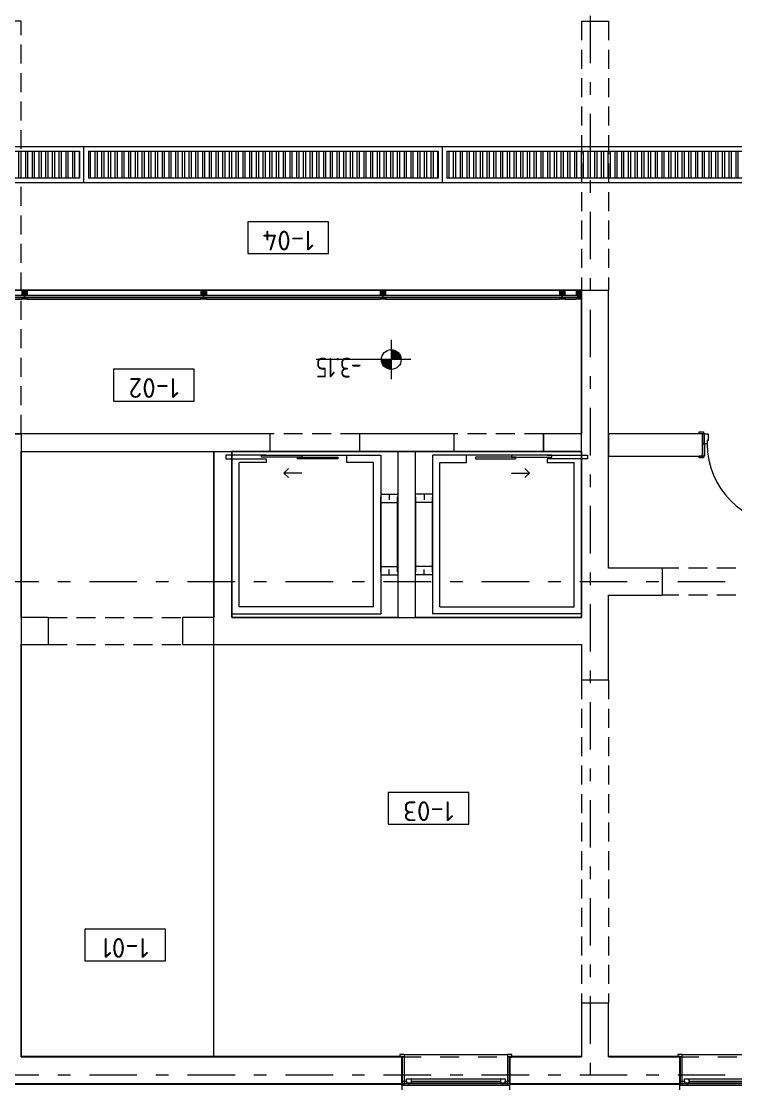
# Model space of a CAD drawing. Header units: millimetres. Extents: x 18162 to 3540582, y 72188 to 247925.
# Drawn here: x 31523 to 39495, y 78546 to 90396 of the extents above; entities that cross this region are included whole.
import ezdxf
from ezdxf.enums import TextEntityAlignment as Align

# ---------------------------------------------------------------- set-up
doc = ezdxf.new("R2010")
doc.units = ezdxf.units.MM
doc.header["$MEASUREMENT"] = 0
doc.set_wipeout_variables(frame=1)
for name, pattern in [('Dashed', [423.333333, 211.666667, -211.666667]), ('Double Dashed', [1093.611073, 529.166651, -211.666656, 141.111112, -211.666656]), ('Hidden Line', [317.5, 211.666667, -105.833333]), ('Wipeout_Contour', [1000, 0, -1000])]:
    doc.linetypes.add(name, pattern=pattern)
for name, color, linetype in [('Archicad Doors', 7, 'Continuous'), ('Archicad Windows', 7, 'Continuous'), ('Archicad Zone Stamps', 7, 'Continuous'), ('Finish - Wall', 7, 'Continuous'), ('Model Unit - Zone A', 7, 'Continuous'), ('Structural - Bearing', 7, 'Continuous'), ('Structural - Grid', 7, 'Continuous')]:
    doc.layers.add(name, color=color, linetype=linetype)
doc.styles.add('GENERATED_STYLE_2', font='')
doc.styles.add('GENERATED_STYLE_3', font='', dxfattribs={"width": 0.8})
doc.styles.get('GENERATED_STYLE_2').set_extended_font_data('ISOCPEUR MON')
doc.styles.get('GENERATED_STYLE_3').set_extended_font_data('ISOCPEUR MON')

# ---------------------------------------------------------------- blocks, each defined once
blk = doc.blocks.new('Гарааш_1-04_1_3', base_point=(34503, 87982))
at = {"layer": 'Archicad Zone Stamps', "color": 7, "linetype": 'Continuous', "lineweight": 5}
for p, q in [((34953, 88159), (34053, 88159)), ((34053, 88159), (34053, 87805)), ((34953, 87805), (34953, 88159)), ((34053, 87805), (34953, 87805))]:
    blk.add_line(p, q, dxfattribs=at)
at = {"layer": 'Archicad Zone Stamps', "color": 7, "lineweight": 5, "style": 'GENERATED_STYLE_2'}
for tag, p in [('DUMMY_861', (34207, 87840)), ('ROOM_NUMBER', (34503, 87840))]:
    blk.add_attdef(tag, text='', height=220, rotation=180, dxfattribs=at).set_placement(p, align=Align.TOP_CENTER)
blk = doc.blocks.new('Хонгил_1-02_6_3', base_point=(33004, 86337))
at = {"layer": 'Archicad Zone Stamps', "color": 7, "linetype": 'Continuous', "lineweight": 5}
for p, q in [((33454, 86515), (32554, 86515)), ((32554, 86515), (32554, 86160)), ((33454, 86160), (33454, 86515)), ((32554, 86160), (33454, 86160))]:
    blk.add_line(p, q, dxfattribs=at)
at = {"layer": 'Archicad Zone Stamps', "color": 7, "lineweight": 5, "style": 'GENERATED_STYLE_2'}
for tag, p in [('DUMMY_861', (32718, 86195)), ('ROOM_NUMBER', (33004, 86195))]:
    blk.add_attdef(tag, text='', height=220, rotation=180, dxfattribs=at).set_placement(p, align=Align.TOP_CENTER)
blk = doc.blocks.new('Гонх_1-01_7_3', base_point=(32684, 80092))
at = {"layer": 'Archicad Zone Stamps', "color": 7, "linetype": 'Continuous', "lineweight": 5}
for p, q in [((33134, 80270), (32234, 80270)), ((32234, 80270), (32234, 79915)), ((33134, 79915), (33134, 80270)), ((32234, 79915), (33134, 79915))]:
    blk.add_line(p, q, dxfattribs=at)
at = {"layer": 'Archicad Zone Stamps', "color": 7, "lineweight": 5, "style": 'GENERATED_STYLE_2'}
for tag, p in [('DUMMY_861', (32421, 79950)), ('ROOM_NUMBER', (32684, 79950))]:
    blk.add_attdef(tag, text='', height=220, rotation=180, dxfattribs=at).set_placement(p, align=Align.TOP_CENTER)
blk = doc.blocks.new('Техникийн өрөө_1-03_8_3', base_point=(36066, 81618))
at = {"layer": 'Archicad Zone Stamps', "color": 7, "linetype": 'Continuous', "lineweight": 5}
for p, q in [((36516, 81795), (35616, 81795)), ((35616, 81795), (35616, 81440)), ((36516, 81440), (36516, 81795)), ((35616, 81440), (36516, 81440))]:
    blk.add_line(p, q, dxfattribs=at)
at = {"layer": 'Archicad Zone Stamps', "color": 7, "lineweight": 5, "style": 'GENERATED_STYLE_2'}
for tag, p in [('DUMMY_861', (35781, 81476)), ('ROOM_NUMBER', (36066, 81476))]:
    blk.add_attdef(tag, text='', height=220, rotation=180, dxfattribs=at).set_placement(p, align=Align.TOP_CENTER)
blk = doc.blocks.new('Rectangular Door Opening 27[1]_3')
at = {"layer": 'Archicad Doors', "color": 7, "linetype": 'Hidden Line', "lineweight": 13}
for p, q in [((43623, 84296), (38673, 84296)), ((38673, 84296), (38673, 83996)), ((43623, 84296), (43623, 83996)), ((43623, 83996), (38673, 83996))]:
    blk.add_line(p, q, dxfattribs=at)
blk = doc.blocks.new('Rectangular Door Opening 27[7]_3')
at = {"layer": 'Archicad Doors', "color": 7, "linetype": 'Hidden Line', "lineweight": 13}
for p, q in [((35298, 85796), (34298, 85796)), ((34298, 85796), (34298, 85596)), ((35298, 85796), (35298, 85596)), ((35298, 85596), (34298, 85596))]:
    blk.add_line(p, q, dxfattribs=at)
blk = doc.blocks.new('Rectangular Door Opening 27[8]_3')
at = {"layer": 'Archicad Doors', "color": 7, "linetype": 'Hidden Line', "lineweight": 13}
for p, q in [((37348, 85796), (36348, 85796)), ((36348, 85796), (36348, 85596)), ((37348, 85796), (37348, 85596)), ((37348, 85596), (36348, 85596))]:
    blk.add_line(p, q, dxfattribs=at)
blk = doc.blocks.new('Rectangular Door Opening 27[14]_3')
at = {"layer": 'Archicad Doors', "color": 7, "linetype": 'Hidden Line', "lineweight": 13}
for p, q in [((37774, 90396), (37774, 87396)), ((37774, 90396), (38074, 90396)), ((38074, 90396), (38074, 87396)), ((37774, 87396), (38074, 87396))]:
    blk.add_line(p, q, dxfattribs=at)
blk = doc.blocks.new('Rectangular Door Opening 27[15]_3')
at = {"layer": 'Archicad Doors', "color": 7, "linetype": 'Hidden Line', "lineweight": 13}
for p, q in [((37774, 83046), (37774, 79446)), ((38074, 83046), (37774, 83046)), ((38074, 83046), (38074, 79446)), ((38074, 79446), (37774, 79446))]:
    blk.add_line(p, q, dxfattribs=at)
blk = doc.blocks.new('Rectangular Door Opening 27[16]_3')
at = {"layer": 'Archicad Doors', "color": 7, "linetype": 'Hidden Line', "lineweight": 13}
for p, q in [((31823.484393, 83745.907183), (33323.459393, 83745.907183)), ((31823.484393, 83745.907183), (31823.484393, 83445.907183)), ((33323.459393, 83745.907183), (33323.459393, 83445.907183)), ((31823.484393, 83445.907183), (33323.459393, 83445.907183))]:
    blk.add_line(p, q, dxfattribs=at)
blk = doc.blocks.new('Door 27[17]_3')
at = {"layer": 'Archicad Doors', "color": 7, "linetype": 'Continuous', "lineweight": 13}
for p, q in [((39086, 85796), (39086, 85815)), ((39086, 85815), (39136, 85815)), ((39136, 85796), (39086, 85796)), ((39123, 85796), (39086, 85796)), ((39123, 85796), (39086, 85796)), ((39148, 85796), (39123, 85796)), ((39123, 85681), (39123, 85796)), ((39123, 85796), (39123, 85681)), ((39123, 85796), (39123, 85681)), ((39136, 85815), (39136, 85796)), ((39148, 85681), (39148, 85796)), ((39148, 85796), (39188, 85796)), ((39188, 85796), (39188, 85721)), ((40058, 85721), (40058, 85796)), ((40058, 85796), (40098, 85796)), ((40098, 85796), (40123, 85796)), ((40098, 85796), (40098, 85681)), ((40110, 85815), (40160, 85815)), ((40110, 85796), (40110, 85815)), ((40160, 85796), (40110, 85796)), ((40123, 85681), (40123, 85796)), ((40123, 85796), (40123, 85681)), ((40123, 85796), (40123, 85681)), ((40123, 85796), (40160, 85796)), ((40123, 85796), (40160, 85796)), ((40160, 85815), (40160, 85796)), ((39123, 85546), (39123, 85681)), ((39123, 85681), (39148, 85681)), ((39148, 85681), (39123, 85681)), ((39123, 85681), (39123, 85546)), ((39123, 85681), (39123, 85546)), ((39148, 85681), (39148, 85546)), ((39176, 85681), (39148, 85681)), ((39188, 85721), (39176, 85721)), ((39176, 85721), (39176, 85681)), ((40070, 85681), (40030, 85681)), ((40030, 85681), (40030, 84787)), ((40070, 85721), (40058, 85721)), ((40070, 85681), (40070, 85721)), ((40098, 85681), (40070, 85681)), ((40070, 84787), (40070, 85681)), ((40098, 85546), (40098, 85681)), ((40098, 85681), (40123, 85681)), ((40098, 85681), (40123, 85681)), ((40123, 85681), (40123, 85546)), ((40123, 85681), (40123, 85546)), ((40123, 85681), (40123, 85546)), ((39086, 85527), (39086, 85546)), ((39086, 85546), (39136, 85546)), ((39123, 85546), (39086, 85546)), ((39123, 85546), (39086, 85546)), ((39136, 85527), (39086, 85527)), ((39148, 85546), (39123, 85546)), ((39136, 85546), (39136, 85527)), ((40123, 85546), (40098, 85546)), ((40110, 85546), (40160, 85546)), ((40110, 85527), (40110, 85546)), ((40160, 85527), (40110, 85527)), ((40123, 85546), (40160, 85546)), ((40123, 85546), (40160, 85546)), ((40160, 85546), (40160, 85527)), ((40030, 84787), (40070, 84787))]:
    blk.add_line(p, q, dxfattribs=at)
blk.add_arc((40070, 85681), 894, 180, 270, dxfattribs=at)
blk = doc.blocks.new('Elevator 27[3]_3', base_point=(33723, 85746))
at = {"color": 7, "linetype": 'Continuous', "lineweight": 5}
for p, q in [((33874, 85556), (33804, 85556)), ((33804, 85556), (33804, 85516)), ((34254, 85556), (33804, 85556)), ((33804, 85516), (34254, 85516)), ((33874, 85556), (33874, 83786)), ((34254, 85476), (33954, 85476)), ((33954, 83866), (33954, 85476)), ((34254, 85556), (35154, 85556)), ((34254, 85516), (34254, 85476)), ((35154, 85476), (35154, 85556)), ((35154, 85556), (35534, 85556)), ((35454, 85476), (35154, 85476)), ((35454, 83866), (35454, 85476)), ((35534, 85556), (35534, 83786)), ((34454, 85356), (34504, 85406)), ((34654, 85356), (34454, 85356)), ((34454, 85356), (34504, 85306)), ((35535, 85121), (35722, 85121)), ((35535, 84252), (35535, 85090)), ((35629, 85121), (35629, 85058)), ((35722, 84252), (35722, 85090)), ((35535, 85027), (35722, 85027)), ((35535, 84314), (35722, 84314)), ((35629, 84221), (35629, 84283)), ((35535, 84221), (35722, 84221)), ((33874, 83786), (35534, 83786)), ((35454, 83866), (33954, 83866))]:
    blk.add_line(p, q, dxfattribs=at)
at = {"color": 7, "linetype": 'Continuous', "lineweight": 5, "flags": 128}
for points in [[(34204, 85556), (34654, 85556), (34654, 85536), (34204, 85536)], [(34604, 85536), (35054, 85536), (35054, 85516), (34604, 85516)]]:
    blk.add_lwpolyline(points, close=True, dxfattribs=at)
blk = doc.blocks.new('Elevator 27[15]_3', base_point=(37923, 85746))
at = {"color": 7, "linetype": 'Continuous', "lineweight": 5}
for p, q in [((36492, 85556), (36112, 85556)), ((36112, 85556), (36112, 83786)), ((36192, 85476), (36492, 85476)), ((36192, 83866), (36192, 85476)), ((36492, 85476), (36492, 85556)), ((37392, 85556), (36492, 85556)), ((37392, 85556), (37842, 85556)), ((37842, 85516), (37392, 85516)), ((37392, 85516), (37392, 85476)), ((37392, 85476), (37692, 85476)), ((37692, 83866), (37692, 85476)), ((37772, 85556), (37842, 85556)), ((37772, 85556), (37772, 83786)), ((37842, 85556), (37842, 85516)), ((36992, 85356), (37192, 85356)), ((37192, 85356), (37142, 85406)), ((37192, 85356), (37142, 85306)), ((36111, 85121), (35924, 85121)), ((35924, 84252), (35924, 85090)), ((36018, 85121), (36018, 85058)), ((36111, 84252), (36111, 85090)), ((36111, 85027), (35924, 85027)), ((36111, 84314), (35924, 84314)), ((36018, 84221), (36018, 84283)), ((36111, 84221), (35924, 84221)), ((37772, 83786), (36112, 83786)), ((36192, 83866), (37692, 83866))]:
    blk.add_line(p, q, dxfattribs=at)
at = {"color": 7, "linetype": 'Continuous', "lineweight": 5, "flags": 128}
for points in [[(37042, 85536), (36592, 85536), (36592, 85516), (37042, 85516)], [(37442, 85556), (36992, 85556), (36992, 85536), (37442, 85536)]]:
    blk.add_lwpolyline(points, close=True, dxfattribs=at)
blk = doc.blocks.new('Rectangular Door Opening 27[21]_3')
at = {"layer": 'Archicad Doors', "color": 7, "linetype": 'Hidden Line', "lineweight": 13}
for p, q in [((31223, 85796), (31223, 90396)), ((31523, 90396), (31223, 90396)), ((31523, 85796), (31523, 90396)), ((31523, 85796), (31223, 85796))]:
    blk.add_line(p, q, dxfattribs=at)
blk = doc.blocks.new('Window 27[7]_3')
at = {"layer": 'Archicad Windows', "color": 7, "linetype": 'Continuous', "lineweight": 13}
for p, q in [((38898, 78871), (38848, 78871)), ((38848, 78871), (38848, 78846)), ((38848, 78846), (38898, 78846)), ((38873, 78846), (38848, 78846)), ((38873, 78846), (38848, 78846)), ((38898, 78846), (38873, 78846)), ((38873, 78846), (38873, 78576)), ((38873, 78576), (38873, 78846)), ((38873, 78576), (38873, 78846)), ((38898, 78871), (40048, 78871)), ((38898, 78846), (38898, 78871)), ((38898, 78576), (38898, 78846)), ((40098, 78871), (40048, 78871)), ((40048, 78871), (40048, 78846)), ((40073, 78846), (40048, 78846)), ((40048, 78846), (40048, 78576)), ((40048, 78846), (40098, 78846)), ((40073, 78576), (40073, 78846)), ((40073, 78576), (40073, 78846)), ((40073, 78576), (40073, 78846)), ((40073, 78846), (40098, 78846)), ((40073, 78846), (40098, 78846)), ((40098, 78846), (40098, 78871)), ((38873, 78576), (38898, 78576)), ((38873, 78576), (38898, 78576)), ((38873, 78546), (38873, 78576)), ((38873, 78546), (38873, 78576)), ((38898, 78576), (38923, 78576)), ((38898, 78526), (38898, 78576)), ((38923, 78601), (38973, 78601)), ((38923, 78551), (38923, 78601)), ((38923, 78576), (38923, 78551)), ((38973, 78601), (39973, 78601)), ((38973, 78601), (38973, 78551)), ((38973, 78601), (39973, 78601)), ((38973, 78576), (39973, 78576)), ((39973, 78551), (39973, 78601)), ((39973, 78601), (40023, 78601)), ((40023, 78601), (40023, 78551)), ((40023, 78551), (40023, 78576)), ((40023, 78576), (40048, 78576)), ((40048, 78576), (40073, 78576)), ((40048, 78576), (40073, 78576)), ((40048, 78526), (40048, 78576)), ((40073, 78546), (40073, 78576)), ((40073, 78546), (40073, 78576)), ((38873, 78536), (38873, 78546)), ((38873, 78536), (38873, 78546)), ((38873, 78526), (38873, 78536)), ((38873, 78526), (38873, 78536)), ((38898, 78526), (38873, 78526)), ((38873, 78446), (38873, 78526)), ((38948, 78526), (38898, 78526)), ((38923, 78551), (38948, 78551)), ((38973, 78551), (38923, 78551)), ((38948, 78551), (38948, 78526)), ((39998, 78526), (38948, 78526)), ((39973, 78551), (38973, 78551)), ((40023, 78551), (39973, 78551)), ((39998, 78526), (39998, 78551)), ((39998, 78551), (40023, 78551)), ((40048, 78526), (39998, 78526)), ((40073, 78526), (40048, 78526)), ((40073, 78536), (40073, 78546)), ((40073, 78536), (40073, 78546)), ((40073, 78526), (40073, 78536)), ((40073, 78526), (40073, 78536)), ((40073, 78446), (40073, 78526)), ((38873, 78326), (38873, 78446)), ((40073, 78326), (40073, 78446)), ((38873, 78326), (40073, 78326))]:
    blk.add_line(p, q, dxfattribs=at)
at = {"layer": 'Archicad Windows', "color": 7, "linetype": 'Dashed', "lineweight": 13}
blk.add_line((38873, 78846), (40073, 78846), dxfattribs=at)
blk = doc.blocks.new('Window 27[8]_3')
at = {"layer": 'Archicad Windows', "color": 7, "linetype": 'Continuous', "lineweight": 13}
for p, q in [((35798, 78871), (35748, 78871)), ((35748, 78871), (35748, 78846)), ((35748, 78846), (35798, 78846)), ((35773, 78846), (35748, 78846)), ((35773, 78846), (35748, 78846)), ((35798, 78846), (35773, 78846)), ((35773, 78846), (35773, 78576)), ((35773, 78576), (35773, 78846)), ((35773, 78576), (35773, 78846)), ((35798, 78871), (36948, 78871)), ((35798, 78846), (35798, 78871)), ((35798, 78576), (35798, 78846)), ((36998, 78871), (36948, 78871)), ((36948, 78871), (36948, 78846)), ((36973, 78846), (36948, 78846)), ((36948, 78846), (36948, 78576)), ((36948, 78846), (36998, 78846)), ((36973, 78576), (36973, 78846)), ((36973, 78576), (36973, 78846)), ((36973, 78576), (36973, 78846)), ((36973, 78846), (36998, 78846)), ((36973, 78846), (36998, 78846)), ((36998, 78846), (36998, 78871)), ((35773, 78576), (35798, 78576)), ((35773, 78576), (35798, 78576)), ((35773, 78546), (35773, 78576)), ((35773, 78546), (35773, 78576)), ((35798, 78576), (35823, 78576)), ((35798, 78526), (35798, 78576)), ((35823, 78601), (35873, 78601)), ((35823, 78551), (35823, 78601)), ((35823, 78576), (35823, 78551)), ((35873, 78601), (36873, 78601)), ((35873, 78601), (35873, 78551)), ((35873, 78601), (36873, 78601)), ((35873, 78576), (36873, 78576)), ((36873, 78551), (36873, 78601)), ((36873, 78601), (36923, 78601)), ((36923, 78601), (36923, 78551)), ((36923, 78551), (36923, 78576)), ((36923, 78576), (36948, 78576)), ((36948, 78576), (36973, 78576)), ((36948, 78576), (36973, 78576)), ((36948, 78526), (36948, 78576)), ((36973, 78546), (36973, 78576)), ((36973, 78546), (36973, 78576)), ((35773, 78536), (35773, 78546)), ((35773, 78536), (35773, 78546)), ((35773, 78526), (35773, 78536)), ((35773, 78526), (35773, 78536)), ((35798, 78526), (35773, 78526)), ((35773, 78446), (35773, 78526)), ((35848, 78526), (35798, 78526)), ((35823, 78551), (35848, 78551)), ((35873, 78551), (35823, 78551)), ((35848, 78551), (35848, 78526)), ((36898, 78526), (35848, 78526)), ((36873, 78551), (35873, 78551)), ((36923, 78551), (36873, 78551)), ((36898, 78526), (36898, 78551)), ((36898, 78551), (36923, 78551)), ((36948, 78526), (36898, 78526)), ((36973, 78526), (36948, 78526)), ((36973, 78536), (36973, 78546)), ((36973, 78536), (36973, 78546)), ((36973, 78526), (36973, 78536)), ((36973, 78526), (36973, 78536)), ((36973, 78446), (36973, 78526)), ((35773, 78326), (35773, 78446)), ((36973, 78326), (36973, 78446)), ((35773, 78326), (36973, 78326))]:
    blk.add_line(p, q, dxfattribs=at)
at = {"layer": 'Archicad Windows', "color": 7, "linetype": 'Dashed', "lineweight": 13}
blk.add_line((35773, 78846), (36973, 78846), dxfattribs=at)
blk = doc.blocks.new('Standard grid marker[17]_3', base_point=(18162, 78646))
at = {"layer": 'Structural - Grid', "color": 13, "linetype": 'Double Dashed', "lineweight": 13}
blk.add_line((19162, 78646), (53724, 78646), dxfattribs=at)
at = {"layer": 'Structural - Grid', "color": 13, "lineweight": 13, "style": 'GENERATED_STYLE_3'}
blk.add_attdef('AC_MarkerText_1', text='', height=250, rotation=180, dxfattribs=at).set_placement((55024, 78521), align=Align.TOP_CENTER)
blk = doc.blocks.new('Standard grid marker[18]_3', base_point=(18162, 84146))
at = {"layer": 'Structural - Grid', "color": 13, "linetype": 'Double Dashed', "lineweight": 13}
blk.add_line((19162, 84146), (53724, 84146), dxfattribs=at)
at = {"layer": 'Structural - Grid', "color": 13, "lineweight": 13, "style": 'GENERATED_STYLE_3'}
blk.add_attdef('AC_MarkerText_1', text='', height=250, rotation=180, dxfattribs=at).set_placement((55024, 84021), align=Align.TOP_CENTER)
blk = doc.blocks.new('Standard grid marker[22]_3', base_point=(37873, 72524))
at = {"layer": 'Structural - Grid', "color": 13, "linetype": 'Double Dashed', "lineweight": 13}
blk.add_line((37873, 73524), (37873, 100185), dxfattribs=at)
at = {"layer": 'Structural - Grid', "color": 13, "lineweight": 13, "style": 'GENERATED_STYLE_3'}
blk.add_attdef('AC_MarkerText_1', text='', height=250, rotation=180, dxfattribs=at).set_placement((37873, 101360), align=Align.TOP_CENTER)

msp = doc.modelspace()

# ---------------------------------------------------------------- hatches: boundary and pattern name
at = {"linetype": 'Continuous', "lineweight": 13}
h = msp.add_hatch(dxfattribs=at)
h.set_pattern_fill('ANSI32_0003', color=8, style=0, pattern_type=2)
h.set_pattern_definition([(90, (2922.83, 127250.74), (-75, 0), []), (90, (2947.83, 127275.74), (-75, 0), [])])
h.paths.add_polyline_path([(32173.5, 88645.7), (32173.5, 88945.7), (28273.5, 88945.7), (28273.5, 88645.7)])
h = msp.add_hatch(dxfattribs=at)
h.set_pattern_fill('ANSI32_0003', color=8, style=0, pattern_type=2)
h.set_pattern_definition([(90, (6922.83, 127250.74), (-75, 0), []), (90, (6947.83, 127275.74), (-75, 0), [])])
h.paths.add_polyline_path([(36173.5, 88645.7), (36173.5, 88945.7), (32273.5, 88945.7), (32273.5, 88645.7)])
h = msp.add_hatch(dxfattribs=at)
h.set_pattern_fill('ANSI32_0003', color=8, style=0, pattern_type=2)
h.set_pattern_definition([(90, (10922.83, 127250.74), (-75, 0), []), (90, (10947.83, 127275.74), (-75, 0), [])])
h.paths.add_polyline_path([(40173.5, 88645.7), (40173.5, 88945.7), (36273.5, 88945.7), (36273.5, 88645.7)])
for points in [[(35651.7, 86622.9), (35761.7, 86622.9), (35753.4, 86665), (35729.5, 86700.7), (35693.8, 86724.5), (35651.7, 86732.9)], [(35651.7, 86622.9), (35541.7, 86622.9), (35550.1, 86580.8), (35573.9, 86545.1), (35609.6, 86521.3), (35651.7, 86512.9)]]:
    msp.add_hatch(color=13, dxfattribs=at).paths.add_polyline_path(points)

# ---------------------------------------------------------------- linework, layer by layer
at = {"color": 7, "linetype": 'Continuous', "lineweight": 5}
for p, q in [((32223.5, 88995.7), (28223.5, 88995.7)), ((32223.5, 88595.7), (32223.5, 88995.7)), ((32223.5, 88595.7), (32223.5, 88995.7)), ((36223.5, 88995.7), (32223.5, 88995.7)), ((32223.5, 88595.7), (32223.5, 88995.7)), ((32223.5, 88595.7), (32223.5, 88995.7)), ((32223.5, 88595.7), (32223.5, 88995.7)), ((32223.5, 88595.7), (32223.5, 88995.7)), ((36223.5, 88595.7), (36223.5, 88995.7)), ((36223.5, 88595.7), (36223.5, 88995.7)), ((40223.5, 88995.7), (36223.5, 88995.7)), ((36223.5, 88595.7), (36223.5, 88995.7)), ((36223.5, 88595.7), (36223.5, 88995.7)), ((36223.5, 88595.7), (36223.5, 88995.7)), ((36223.5, 88595.7), (36223.5, 88995.7)), ((28273.5, 88945.7), (32173.5, 88945.7)), ((32173.5, 88945.7), (32173.5, 88645.7)), ((32273.5, 88945.7), (36173.5, 88945.7)), ((32273.5, 88945.7), (32273.5, 88645.7)), ((36173.5, 88945.7), (36173.5, 88645.7)), ((36273.5, 88945.7), (40173.5, 88945.7)), ((36273.5, 88945.7), (36273.5, 88645.7)), ((32173.5, 88645.7), (28273.5, 88645.7)), ((36173.5, 88645.7), (32273.5, 88645.7)), ((40173.5, 88645.7), (36273.5, 88645.7)), ((28223.5, 88595.7), (32223.5, 88595.7)), ((32223.5, 88595.7), (36223.5, 88595.7)), ((36223.5, 88595.7), (40223.5, 88595.7))]:
    msp.add_line(p, q, dxfattribs=at)
at = {"color": 13, "linetype": 'Continuous', "lineweight": 13}
for p, q in [((35651.7, 86842.9), (35651.7, 86402.9)), ((35871.7, 86622.9), (34812.4, 86622.9))]:
    msp.add_line(p, q, dxfattribs=at)
msp.add_circle((35651.7, 86622.9), 110, dxfattribs=at)
at = {"layer": 'Structural - Bearing', "color": 7, "linetype": 'Continuous', "lineweight": 20}
msp.add_line((37773.7, 90395.7), (38073.7, 90395.7), dxfattribs=at)

# ---------------------------------------------------------------- block references
at = {"layer": 'Model Unit - Zone A', "color": 7, "linetype": 'Continuous', "lineweight": 5}
for name, p, values in [('Гарааш_1-04_1_3', (34502.9, 87982), {'ROOM_NUMBER': '1-04'}), ('Хонгил_1-02_6_3', (33003.8, 86337.2), {'ROOM_NUMBER': '1-02'}), ('Техникийн өрөө_1-03_8_3', (36066.1, 81617.6), {'ROOM_NUMBER': '1-03'}), ('Гонх_1-01_7_3', (32684.3, 80092.3), {'ROOM_NUMBER': '1-01'})]:
    msp.add_blockref(name, p, dxfattribs=at).add_auto_attribs(values)

# ---------------------------------------------------------------- texts
at = {"color": 13, "lineweight": 13, "insert": (35321.7, 86642.8), "char_height": 220, "attachment_point": 7, "rotation": 180, "style": 'GENERATED_STYLE_3'}
msp.add_mtext('\\A1;{\\pql;\\fISOCPEUR MON|b0|i0|c0|p0;\\W0.800000;-3.15}', dxfattribs=at)

# ---------------------------------------------------------------- wipeouts: each hides what was drawn before it
at = {"color": 254, "linetype": 'Wipeout_Contour', "lineweight": 0, "ltscale": 371533.177041}
msp.add_wipeout([(35298.5, 85795.7), (35298.5, 85595.7), (36348.5, 85595.7), (36348.5, 85795.7)], dxfattribs=at).dxf.layer = 'Structural - Bearing'
at = {"color": 254, "linetype": 'Wipeout_Contour', "lineweight": 0, "ltscale": 374264.574514}
msp.add_wipeout([(37773.7, 85795.7), (37348.5, 85795.7), (37348.5, 85595.7), (37773.7, 85595.7)], dxfattribs=at).dxf.layer = 'Structural - Bearing'
at = {"color": 254, "linetype": 'Wipeout_Contour', "lineweight": 0, "ltscale": 364634.977453}
msp.add_wipeout([(33873.5, 83745.9), (33873.5, 85595.7), (33673.5, 85595.7), (33673.5, 83745.9)], dxfattribs=at).dxf.layer = 'Structural - Bearing'
at = {"color": 254, "linetype": 'Wipeout_Contour', "lineweight": 0, "ltscale": 369931.989776}
msp.add_wipeout([(38073.7, 83995.7), (38673.5, 83995.7), (38673.5, 84295.7), (38073.7, 84295.7)], dxfattribs=at).dxf.layer = 'Structural - Bearing'
at = {"color": 254, "linetype": 'Wipeout_Contour', "lineweight": 0, "ltscale": 357580.932709}
msp.add_wipeout([(31523.5, 83745.9), (31523.5, 83445.9), (31823.5, 83445.9), (31823.5, 83745.9)], dxfattribs=at).dxf.layer = 'Structural - Bearing'
at = {"color": 254, "linetype": 'Wipeout_Contour', "lineweight": 0, "ltscale": 351050.515815}
msp.add_wipeout([(37773.7, 78845.7), (38073.7, 78845.7), (38073.7, 79445.7), (37773.7, 79445.7)], dxfattribs=at).dxf.layer = 'Structural - Bearing'

# ---------------------------------------------------------------- next in the draw order: linework, layer by layer
at = {"layer": 'Structural - Bearing', "color": 7, "linetype": 'Continuous', "lineweight": 20}
for p, q in [((35298.5, 85795.7), (35298.5, 85595.7)), ((36348.5, 85795.7), (36348.5, 85595.7)), ((37348.5, 85795.7), (37348.5, 85595.7)), ((38673.5, 84295.7), (38673.5, 83995.7)), ((31823.5, 83745.9), (31823.5, 83445.9)), ((38073.7, 79445.7), (37773.7, 79445.7))]:
    msp.add_line(p, q, dxfattribs=at)
at = {"layer": 'Structural - Bearing', "color": 7, "linetype": 'Continuous', "lineweight": 20, "flags": 128}
for points in [[(36348.5, 85795.7), (35298.5, 85795.7)], [(37773.7, 85795.7), (37348.5, 85795.7)], [(33673.5, 85595.7), (33673.5, 83745.9)], [(33873.5, 83745.9), (33873.5, 85595.7)], [(35298.5, 85595.7), (35723.5, 85595.7)], [(35923.5, 85595.7), (36348.5, 85595.7)], [(37348.5, 85595.7), (37773.7, 85595.7)], [(38673.5, 84295.7), (38073.7, 84295.7)], [(38073.7, 83995.7), (38673.5, 83995.7)], [(31823.5, 83745.9), (31523.5, 83745.9)], [(31523.5, 83445.9), (31823.5, 83445.9)], [(31523.5, 78845.7), (31523.5, 83445.9)], [(37773.7, 79445.7), (37773.7, 78845.7)], [(38073.7, 78845.7), (38073.7, 79445.7)]]:
    msp.add_lwpolyline(points, dxfattribs=at)

# ---------------------------------------------------------------- next in the draw order: block references
at = {"layer": 'Archicad Doors', "color": 7, "linetype": 'Hidden Line', "lineweight": 13}
for name in ['Rectangular Door Opening 27[8]_3', 'Rectangular Door Opening 27[1]_3']:
    msp.add_blockref(name, (0, 0), dxfattribs=at)

# ---------------------------------------------------------------- next in the draw order: wipeouts: each hides what was drawn before it
at = {"color": 254, "linetype": 'Wipeout_Contour', "lineweight": 0, "ltscale": 373128.822938}
msp.add_wipeout([(38073.7, 87395.7), (37773.7, 87395.7), (37773.7, 83045.7), (38073.7, 83045.7)], dxfattribs=at).dxf.layer = 'Structural - Bearing'
at = {"color": 254, "linetype": 'Wipeout_Contour', "lineweight": 0, "ltscale": 367228.754225}
msp.add_wipeout([(31523.5, 85595.7), (34298.5, 85595.7), (34298.5, 85795.7), (31523.5, 85795.7)], dxfattribs=at).dxf.layer = 'Structural - Bearing'
at = {"color": 254, "linetype": 'Wipeout_Contour', "lineweight": 0, "ltscale": 367752.150378}
msp.add_wipeout([(35723.5, 85595.7), (35723.5, 83745.9), (35923.5, 83745.9), (35923.5, 85595.7)], dxfattribs=at).dxf.layer = 'Structural - Bearing'

# ---------------------------------------------------------------- next in the draw order: linework, layer by layer
at = {"layer": 'Structural - Bearing', "color": 7, "linetype": 'Continuous', "lineweight": 20}
for p, q in [((37773.7, 87395.7), (38073.7, 87395.7)), ((34298.5, 85795.7), (34298.5, 85595.7)), ((38073.7, 83045.7), (37773.7, 83045.7))]:
    msp.add_line(p, q, dxfattribs=at)
at = {"layer": 'Structural - Bearing', "color": 7, "linetype": 'Continuous', "lineweight": 20, "flags": 128}
for points in [[(37773.7, 87395.7), (37773.7, 85795.7)], [(38073.7, 84295.7), (38073.7, 87395.7)], [(34298.5, 85795.7), (31523.5, 85795.7)], [(31523.5, 85595.7), (33673.5, 85595.7)], [(31523.5, 83745.9), (31523.5, 85595.7)], [(33873.5, 85595.7), (34298.5, 85595.7)], [(35723.5, 85595.7), (35723.5, 83745.9)], [(35923.5, 83745.9), (35923.5, 85595.7)], [(37773.7, 85595.7), (37773.7, 83745.9)], [(38073.7, 83045.7), (38073.7, 83995.7)], [(37773.7, 83445.9), (37773.7, 83045.7)]]:
    msp.add_lwpolyline(points, dxfattribs=at)

# ---------------------------------------------------------------- next in the draw order: block references
at = {"layer": 'Archicad Doors', "color": 7, "linetype": 'Hidden Line', "lineweight": 13}
for name in ['Rectangular Door Opening 27[21]_3', 'Rectangular Door Opening 27[14]_3', 'Rectangular Door Opening 27[7]_3', 'Rectangular Door Opening 27[15]_3']:
    msp.add_blockref(name, (0, 0), dxfattribs=at)
at = {"layer": 'Structural - Grid', "color": 13, "linetype": 'Continuous', "lineweight": 13}
msp.add_blockref('Standard grid marker[18]_3', (18162.3, 84145.7), dxfattribs=at)

# ---------------------------------------------------------------- next in the draw order: wipeouts: each hides what was drawn before it
at = {"color": 254, "linetype": 'Wipeout_Contour', "lineweight": 0, "ltscale": 375862.502013}
msp.add_wipeout([(38073.5, 85795.7), (38073.5, 85545.7), (39123.5, 85545.7), (39123.5, 85795.7)], dxfattribs=at).dxf.layer = 'Structural - Bearing'
at = {"color": 254, "linetype": 'Wipeout_Contour', "lineweight": 0, "ltscale": 363453.939551}
msp.add_wipeout([(37773.7, 83745.9), (33323.5, 83745.9), (33323.5, 83445.9), (37773.7, 83445.9)], dxfattribs=at).dxf.layer = 'Structural - Bearing'

# ---------------------------------------------------------------- next in the draw order: linework, layer by layer
at = {"layer": 'Structural - Bearing', "color": 7, "linetype": 'Continuous', "lineweight": 20}
for p, q in [((39123.5, 85795.7), (39086.5, 85795.7)), ((39123.5, 85795.7), (39123.5, 85680.7)), ((39123.5, 85680.7), (39123.5, 85545.7)), ((39123.5, 85545.7), (39086.5, 85545.7)), ((33323.5, 83745.9), (33323.5, 83445.9))]:
    msp.add_line(p, q, dxfattribs=at)
at = {"layer": 'Structural - Bearing', "color": 7, "linetype": 'Continuous', "lineweight": 13, "flags": 128}
for points in [[(29923.5, 87395.7), (29923.5, 85795.7), (31523.5, 85795.7), (31523.5, 78745.7), (33673.5, 78745.7), (33673.5, 85595.7), (37773.5, 85595.7), (37773.5, 87395.7)], [(37773.5, 83745.7), (37773.5, 85595.7), (33873.5, 85595.7), (33873.5, 83745.7)]]:
    msp.add_lwpolyline(points, close=True, dxfattribs=at)
at = {"layer": 'Structural - Bearing', "color": 7, "linetype": 'Continuous', "lineweight": 20, "flags": 128}
for points in [[(39123.5, 85795.7), (38073.5, 85795.7)], [(38073.5, 85795.7), (38073.5, 85545.7)], [(38073.5, 85545.7), (39123.5, 85545.7)], [(33673.5, 83745.9), (33323.5, 83745.9)], [(35723.5, 83745.9), (33873.5, 83745.9)], [(37773.7, 83745.9), (35923.5, 83745.9)], [(33323.5, 83445.9), (37773.7, 83445.9)]]:
    msp.add_lwpolyline(points, dxfattribs=at)

# ---------------------------------------------------------------- next in the draw order: block references
at = {"color": 7, "linetype": 'Continuous', "lineweight": 5}
for name, p in [('Elevator 27[3]_3', (33723.5, 85745.7)), ('Elevator 27[15]_3', (37923.5, 85745.7))]:
    msp.add_blockref(name, p, dxfattribs=at)
at = {"layer": 'Archicad Doors', "color": 7, "linetype": 'Continuous', "lineweight": 13}
msp.add_blockref('Door 27[17]_3', (0, 0), dxfattribs=at)
at = {"layer": 'Archicad Doors', "color": 7, "linetype": 'Hidden Line', "lineweight": 13}
msp.add_blockref('Rectangular Door Opening 27[16]_3', (0, 0), dxfattribs=at)

# ---------------------------------------------------------------- next in the draw order: wipeouts: each hides what was drawn before it
at = {"color": 254, "linetype": 'Wipeout_Contour', "lineweight": 0, "ltscale": 512066.728623}
msp.add_wipeout([(30273.5, 78545.7), (35773.5, 78545.7), (35773.5, 78575.7), (35773.5, 78845.7), (30273.5, 78845.7), (30273.5, 78575.7)], dxfattribs=at).dxf.layer = 'Structural - Bearing'
at = {"color": 254, "linetype": 'Wipeout_Contour', "lineweight": 0, "ltscale": 523948.767528}
msp.add_wipeout([(36973.5, 78845.7), (36973.5, 78575.7), (36973.5, 78545.7), (38873.5, 78545.7), (38873.5, 78575.7), (38873.5, 78845.7)], dxfattribs=at).dxf.layer = 'Structural - Bearing'

# ---------------------------------------------------------------- next in the draw order: linework, layer by layer
at = {"layer": 'Structural - Bearing', "color": 7, "linetype": 'Continuous', "lineweight": 25}
for p, q in [((35773.5, 78845.7), (35748.5, 78845.7)), ((35773.5, 78575.7), (35773.5, 78845.7)), ((36973.5, 78845.7), (36998.5, 78845.7)), ((36973.5, 78575.7), (36973.5, 78845.7)), ((38873.5, 78845.7), (38848.5, 78845.7)), ((38873.5, 78575.7), (38873.5, 78845.7)), ((35773.5, 78545.7), (35773.5, 78575.7)), ((36973.5, 78545.7), (36973.5, 78575.7)), ((38873.5, 78545.7), (38873.5, 78575.7)), ((30273.5, 78545.7), (35773.5, 78545.7)), ((35773.5, 78535.7), (35773.5, 78545.7)), ((36973.5, 78545.7), (38873.5, 78545.7)), ((36973.5, 78535.7), (36973.5, 78545.7)), ((38873.5, 78535.7), (38873.5, 78545.7))]:
    msp.add_line(p, q, dxfattribs=at)
at = {"layer": 'Structural - Bearing', "color": 7, "linetype": 'Continuous', "lineweight": 13, "flags": 128}
msp.add_lwpolyline([(20773.5, 78545.7), (20773.5, 96845.7), (35273.5, 96845.7), (37773.5, 96845.7), (37773.5, 96845.7), (50973.5, 96845.8), (50973.5, 78545.7)], close=True, dxfattribs=at)
at = {"layer": 'Structural - Bearing', "color": 7, "linetype": 'Continuous', "lineweight": 25, "flags": 128}
for points in [[(35773.5, 78845.7), (31523.5, 78845.7)], [(37773.7, 78845.7), (36973.5, 78845.7)], [(38873.5, 78845.7), (38073.7, 78845.7)]]:
    msp.add_lwpolyline(points, dxfattribs=at)

# ---------------------------------------------------------------- next in the draw order: block references
at = {"layer": 'Archicad Windows', "color": 7, "linetype": 'Continuous', "lineweight": 13}
for name in ['Window 27[8]_3', 'Window 27[7]_3']:
    msp.add_blockref(name, (0, 0), dxfattribs=at)
at = {"layer": 'Structural - Grid', "color": 13, "linetype": 'Continuous', "lineweight": 13}
msp.add_blockref('Standard grid marker[17]_3', (18162.3, 78645.7), dxfattribs=at)

# ---------------------------------------------------------------- next in the draw order: wipeouts: each hides what was drawn before it
at = {"color": 254, "linetype": 'Wipeout_Contour', "lineweight": 0, "ltscale": 370380.403334}
msp.add_wipeout([(30005.9, 87315.7), (31558.5, 87315.7), (31558.5, 87335.7), (30005.9, 87335.7)], dxfattribs=at).dxf.layer = 'Finish - Wall'
at = {"color": 254, "linetype": 'Wipeout_Contour', "lineweight": 0, "ltscale": 380378.92011}
msp.add_wipeout([(37558.5, 87315.7), (37733.7, 87315.7), (37733.7, 87335.7), (37558.5, 87335.7)], dxfattribs=at).dxf.layer = 'Finish - Wall'

# ---------------------------------------------------------------- next in the draw order: linework, layer by layer
at = {"layer": 'Finish - Wall', "color": 7, "linetype": 'Continuous', "lineweight": 13}
msp.add_line((37773.7, 87395.7), (37773.7, 87295.7), dxfattribs=at)

# ---------------------------------------------------------------- next in the draw order: wipeouts: each hides what was drawn before it
at = {"color": 254, "linetype": 'Wipeout_Contour', "lineweight": 0, "ltscale": 462616.714115}
msp.add_wipeout([(30025.9, 87315.7), (30014.7, 87304.5), (30023.5, 87295.7), (31528.5, 87295.7), (31528.5, 87315.7)], dxfattribs=at).dxf.layer = 'Finish - Wall'
at = {"color": 254, "linetype": 'Wipeout_Contour', "lineweight": 0, "ltscale": 380313.310416}
msp.add_wipeout([(37713.7, 87315.7), (37588.5, 87315.7), (37588.5, 87295.7), (37713.7, 87295.7)], dxfattribs=at).dxf.layer = 'Finish - Wall'

# ---------------------------------------------------------------- next in the draw order: wipeouts: each hides what was drawn before it
at = {"color": 254, "linetype": 'Wipeout_Contour', "lineweight": 0, "ltscale": 370504.435557}
msp.add_wipeout([(29965.9, 87395.7), (30025.9, 87335.7), (31528.5, 87335.7), (31528.5, 87395.7)], dxfattribs=at).dxf.layer = 'Finish - Wall'
at = {"color": 254, "linetype": 'Wipeout_Contour', "lineweight": 0, "ltscale": 380533.704778}
msp.add_wipeout([(37588.5, 87335.7), (37713.7, 87335.7), (37713.7, 87395.7), (37588.5, 87395.7)], dxfattribs=at).dxf.layer = 'Finish - Wall'

# ---------------------------------------------------------------- next in the draw order: hatches: boundary and pattern name
at = {"layer": 'Finish - Wall', "linetype": 'Continuous', "lineweight": 9}
msp.add_hatch(color=7, dxfattribs=at).paths.add_polyline_path([(37733.7, 87335.7), (37733.7, 87315.7), (37713.7, 87315.7), (37713.7, 87295.7), (37773.7, 87295.7), (37773.7, 87395.7), (37713.7, 87395.7), (37713.7, 87335.7)])

# ---------------------------------------------------------------- next in the draw order: linework, layer by layer
at = {"layer": 'Finish - Wall', "color": 7, "linetype": 'Continuous', "lineweight": 13}
for p, q in [((37713.7, 87395.7), (37713.7, 87335.7)), ((37773.7, 87395.7), (37713.7, 87395.7)), ((37733.7, 87335.7), (37713.7, 87335.7)), ((37733.7, 87335.7), (37733.7, 87315.7)), ((37733.7, 87315.7), (37713.7, 87315.7)), ((37713.7, 87315.7), (37713.7, 87295.7)), ((37773.7, 87295.7), (37713.7, 87295.7))]:
    msp.add_line(p, q, dxfattribs=at)
at = {"layer": 'Finish - Wall', "color": 7, "linetype": 'Continuous', "lineweight": 13, "flags": 128}
for points in [[(29965.9, 87395.7), (31528.5, 87395.7)], [(37588.5, 87395.7), (37713.7, 87395.7)]]:
    msp.add_lwpolyline(points, dxfattribs=at)

# ---------------------------------------------------------------- next in the draw order: wipeouts: each hides what was drawn before it
at = {"color": 254, "linetype": 'Wipeout_Contour', "lineweight": 0, "ltscale": 378695.583213}
msp.add_wipeout([(35558.5, 87315.7), (37558.5, 87315.7), (37558.5, 87335.7), (35558.5, 87335.7)], dxfattribs=at).dxf.layer = 'Finish - Wall'

# ---------------------------------------------------------------- next in the draw order: linework, layer by layer
at = {"layer": 'Finish - Wall', "color": 7, "linetype": 'Continuous', "lineweight": 13}
for p, q in [((37588.5, 87395.7), (37588.5, 87335.7)), ((37588.5, 87315.7), (37588.5, 87295.7))]:
    msp.add_line(p, q, dxfattribs=at)
at = {"layer": 'Finish - Wall', "color": 7, "linetype": 'Continuous', "lineweight": 13, "flags": 128}
for points in [[(37713.7, 87335.7), (37588.5, 87335.7)], [(37713.7, 87315.7), (37588.5, 87315.7)], [(37588.5, 87295.7), (37713.7, 87295.7)]]:
    msp.add_lwpolyline(points, dxfattribs=at)

# ---------------------------------------------------------------- next in the draw order: wipeouts: each hides what was drawn before it
at = {"color": 254, "linetype": 'Wipeout_Contour', "lineweight": 0, "ltscale": 378620.730273}
msp.add_wipeout([(35588.5, 87315.7), (35588.5, 87295.7), (37528.5, 87295.7), (37528.5, 87315.7)], dxfattribs=at).dxf.layer = 'Finish - Wall'

# ---------------------------------------------------------------- next in the draw order: wipeouts: each hides what was drawn before it
at = {"color": 254, "linetype": 'Wipeout_Contour', "lineweight": 0, "ltscale": 378842.112634}
msp.add_wipeout([(37528.5, 87395.7), (35588.5, 87395.7), (35588.5, 87335.7), (37528.5, 87335.7)], dxfattribs=at).dxf.layer = 'Finish - Wall'

# ---------------------------------------------------------------- next in the draw order: hatches: boundary and pattern name
at = {"layer": 'Finish - Wall', "linetype": 'Continuous', "lineweight": 9}
for points in [[(37528.5, 87335.7), (37588.5, 87335.7), (37588.5, 87395.7), (37528.5, 87395.7)], [(37528.5, 87315.7), (37528.5, 87295.7), (37588.5, 87295.7), (37588.5, 87315.7)]]:
    msp.add_hatch(color=7, dxfattribs=at).paths.add_polyline_path(points)
at = {"layer": 'Finish - Wall', "linetype": 'Continuous', "lineweight": 13}
msp.add_hatch(color=7, dxfattribs=at).paths.add_polyline_path([(37733.7, 87315.7), (37733.7, 87335.7), (37558.5, 87335.7), (37558.5, 87315.7)])

# ---------------------------------------------------------------- next in the draw order: linework, layer by layer
at = {"layer": 'Finish - Wall', "color": 7, "linetype": 'Continuous', "lineweight": 13}
for p, q in [((37528.5, 87395.7), (37528.5, 87335.7)), ((37588.5, 87395.7), (37528.5, 87395.7)), ((37588.5, 87335.7), (37528.5, 87335.7)), ((37528.5, 87315.7), (37528.5, 87295.7)), ((37588.5, 87315.7), (37528.5, 87315.7)), ((37588.5, 87295.7), (37528.5, 87295.7))]:
    msp.add_line(p, q, dxfattribs=at)
at = {"layer": 'Finish - Wall', "color": 7, "linetype": 'Continuous', "lineweight": 13, "flags": 128}
msp.add_lwpolyline([(35588.5, 87395.7), (37528.5, 87395.7)], dxfattribs=at)
msp.add_lwpolyline([(37733.7, 87315.7), (37733.7, 87335.7), (37558.5, 87335.7), (37558.5, 87315.7)], close=True, dxfattribs=at)

# ---------------------------------------------------------------- next in the draw order: block references
at = {"layer": 'Structural - Grid', "color": 13, "linetype": 'Continuous', "lineweight": 13}
msp.add_blockref('Standard grid marker[22]_3', (37873.5, 72524.1), dxfattribs=at)

# ---------------------------------------------------------------- next in the draw order: wipeouts: each hides what was drawn before it
at = {"color": 254, "linetype": 'Wipeout_Contour', "lineweight": 0, "ltscale": 375679.146981}
msp.add_wipeout([(33558.5, 87315.7), (35558.5, 87315.7), (35558.5, 87335.7), (33558.5, 87335.7)], dxfattribs=at).dxf.layer = 'Finish - Wall'

# ---------------------------------------------------------------- next in the draw order: linework, layer by layer
at = {"layer": 'Finish - Wall', "color": 7, "linetype": 'Continuous', "lineweight": 13}
for p, q in [((35588.5, 87395.7), (35588.5, 87335.7)), ((35588.5, 87315.7), (35588.5, 87295.7))]:
    msp.add_line(p, q, dxfattribs=at)
at = {"layer": 'Finish - Wall', "color": 7, "linetype": 'Continuous', "lineweight": 13, "flags": 128}
for points in [[(37528.5, 87335.7), (35588.5, 87335.7)], [(37528.5, 87315.7), (35588.5, 87315.7)], [(35588.5, 87295.7), (37528.5, 87295.7)]]:
    msp.add_lwpolyline(points, dxfattribs=at)

# ---------------------------------------------------------------- next in the draw order: wipeouts: each hides what was drawn before it
at = {"color": 254, "linetype": 'Wipeout_Contour', "lineweight": 0, "ltscale": 375603.675716}
msp.add_wipeout([(33588.5, 87315.7), (33588.5, 87295.7), (35528.5, 87295.7), (35528.5, 87315.7)], dxfattribs=at).dxf.layer = 'Finish - Wall'

# ---------------------------------------------------------------- next in the draw order: wipeouts: each hides what was drawn before it
at = {"color": 254, "linetype": 'Wipeout_Contour', "lineweight": 0, "ltscale": 375826.834793}
msp.add_wipeout([(35528.5, 87395.7), (33588.5, 87395.7), (33588.5, 87335.7), (35528.5, 87335.7)], dxfattribs=at).dxf.layer = 'Finish - Wall'

# ---------------------------------------------------------------- next in the draw order: hatches: boundary and pattern name
at = {"layer": 'Finish - Wall', "linetype": 'Continuous', "lineweight": 9}
for points in [[(35528.5, 87335.7), (35588.5, 87335.7), (35588.5, 87395.7), (35528.5, 87395.7)], [(35528.5, 87315.7), (35528.5, 87295.7), (35588.5, 87295.7), (35588.5, 87315.7)]]:
    msp.add_hatch(color=7, dxfattribs=at).paths.add_polyline_path(points)
at = {"layer": 'Finish - Wall', "linetype": 'Continuous', "lineweight": 13}
msp.add_hatch(color=7, dxfattribs=at).paths.add_polyline_path([(37558.5, 87315.7), (37558.5, 87335.7), (35558.5, 87335.7), (35558.5, 87315.7)])

# ---------------------------------------------------------------- next in the draw order: linework, layer by layer
at = {"layer": 'Finish - Wall', "color": 7, "linetype": 'Continuous', "lineweight": 13}
for p, q in [((35528.5, 87395.7), (35528.5, 87335.7)), ((35588.5, 87395.7), (35528.5, 87395.7)), ((35588.5, 87335.7), (35528.5, 87335.7)), ((35528.5, 87315.7), (35528.5, 87295.7)), ((35588.5, 87315.7), (35528.5, 87315.7)), ((35588.5, 87295.7), (35528.5, 87295.7))]:
    msp.add_line(p, q, dxfattribs=at)
at = {"layer": 'Finish - Wall', "color": 7, "linetype": 'Continuous', "lineweight": 13, "flags": 128}
msp.add_lwpolyline([(33588.5, 87395.7), (35528.5, 87395.7)], dxfattribs=at)
msp.add_lwpolyline([(37558.5, 87315.7), (37558.5, 87335.7), (35558.5, 87335.7), (35558.5, 87315.7)], close=True, dxfattribs=at)

# ---------------------------------------------------------------- next in the draw order: wipeouts: each hides what was drawn before it
at = {"color": 254, "linetype": 'Wipeout_Contour', "lineweight": 0, "ltscale": 372809.995127}
msp.add_wipeout([(31558.5, 87315.7), (33558.5, 87315.7), (33558.5, 87335.7), (31558.5, 87335.7)], dxfattribs=at).dxf.layer = 'Finish - Wall'

# ---------------------------------------------------------------- next in the draw order: linework, layer by layer
at = {"layer": 'Finish - Wall', "color": 7, "linetype": 'Continuous', "lineweight": 13}
for p, q in [((31528.5, 87395.7), (31528.5, 87335.7)), ((33588.5, 87395.7), (33588.5, 87335.7)), ((31528.5, 87315.7), (31528.5, 87295.7)), ((33588.5, 87315.7), (33588.5, 87295.7))]:
    msp.add_line(p, q, dxfattribs=at)
at = {"layer": 'Finish - Wall', "color": 7, "linetype": 'Continuous', "lineweight": 13, "flags": 128}
for points in [[(31528.5, 87335.7), (30025.9, 87335.7)], [(35528.5, 87335.7), (33588.5, 87335.7)], [(30023.5, 87295.7), (31528.5, 87295.7)], [(31528.5, 87315.7), (30025.9, 87315.7)], [(35528.5, 87315.7), (33588.5, 87315.7)], [(33588.5, 87295.7), (35528.5, 87295.7)]]:
    msp.add_lwpolyline(points, dxfattribs=at)

# ---------------------------------------------------------------- next in the draw order: wipeouts: each hides what was drawn before it
at = {"color": 254, "linetype": 'Wipeout_Contour', "lineweight": 0, "ltscale": 372733.926052}
msp.add_wipeout([(31588.5, 87315.7), (31588.5, 87295.7), (33528.5, 87295.7), (33528.5, 87315.7)], dxfattribs=at).dxf.layer = 'Finish - Wall'

# ---------------------------------------------------------------- next in the draw order: wipeouts: each hides what was drawn before it
at = {"color": 254, "linetype": 'Wipeout_Contour', "lineweight": 0, "ltscale": 372958.801743}
msp.add_wipeout([(33528.5, 87395.7), (31588.5, 87395.7), (31588.5, 87335.7), (33528.5, 87335.7)], dxfattribs=at).dxf.layer = 'Finish - Wall'

# ---------------------------------------------------------------- next in the draw order: hatches: boundary and pattern name
at = {"layer": 'Finish - Wall', "linetype": 'Continuous', "lineweight": 13}
for points in [[(31558.5, 87315.7), (31558.5, 87335.7), (30005.9, 87335.7), (30005.9, 87315.7)], [(33558.5, 87315.7), (33558.5, 87335.7), (31558.5, 87335.7), (31558.5, 87315.7)], [(35558.5, 87315.7), (35558.5, 87335.7), (33558.5, 87335.7), (33558.5, 87315.7)]]:
    msp.add_hatch(color=7, dxfattribs=at).paths.add_polyline_path(points)
at = {"layer": 'Finish - Wall', "linetype": 'Continuous', "lineweight": 9}
for points in [[(31528.5, 87335.7), (31588.5, 87335.7), (31588.5, 87395.7), (31528.5, 87395.7)], [(33528.5, 87335.7), (33588.5, 87335.7), (33588.5, 87395.7), (33528.5, 87395.7)], [(31528.5, 87315.7), (31528.5, 87295.7), (31588.5, 87295.7), (31588.5, 87315.7)], [(33528.5, 87315.7), (33528.5, 87295.7), (33588.5, 87295.7), (33588.5, 87315.7)]]:
    msp.add_hatch(color=7, dxfattribs=at).paths.add_polyline_path(points)

# ---------------------------------------------------------------- next in the draw order: linework, layer by layer
at = {"layer": 'Finish - Wall', "color": 7, "linetype": 'Continuous', "lineweight": 13}
for p, q in [((31588.5, 87395.7), (31528.5, 87395.7)), ((31588.5, 87335.7), (31528.5, 87335.7)), ((31588.5, 87395.7), (31588.5, 87335.7)), ((33528.5, 87395.7), (33528.5, 87335.7)), ((33588.5, 87395.7), (33528.5, 87395.7)), ((33588.5, 87335.7), (33528.5, 87335.7)), ((31588.5, 87315.7), (31528.5, 87315.7)), ((31588.5, 87295.7), (31528.5, 87295.7)), ((31588.5, 87315.7), (31588.5, 87295.7)), ((33528.5, 87315.7), (33528.5, 87295.7)), ((33588.5, 87315.7), (33528.5, 87315.7)), ((33588.5, 87295.7), (33528.5, 87295.7))]:
    msp.add_line(p, q, dxfattribs=at)
at = {"layer": 'Finish - Wall', "color": 7, "linetype": 'Continuous', "lineweight": 13, "flags": 128}
for points in [[(31558.5, 87315.7), (31558.5, 87335.7), (30005.9, 87335.7), (30005.9, 87315.7)], [(33558.5, 87315.7), (33558.5, 87335.7), (31558.5, 87335.7), (31558.5, 87315.7)], [(35558.5, 87315.7), (35558.5, 87335.7), (33558.5, 87335.7), (33558.5, 87315.7)]]:
    msp.add_lwpolyline(points, close=True, dxfattribs=at)
for points in [[(31588.5, 87395.7), (33528.5, 87395.7)], [(33528.5, 87335.7), (31588.5, 87335.7)], [(33528.5, 87315.7), (31588.5, 87315.7)], [(31588.5, 87295.7), (33528.5, 87295.7)]]:
    msp.add_lwpolyline(points, dxfattribs=at)

doc.saveas('drawing.dxf')
